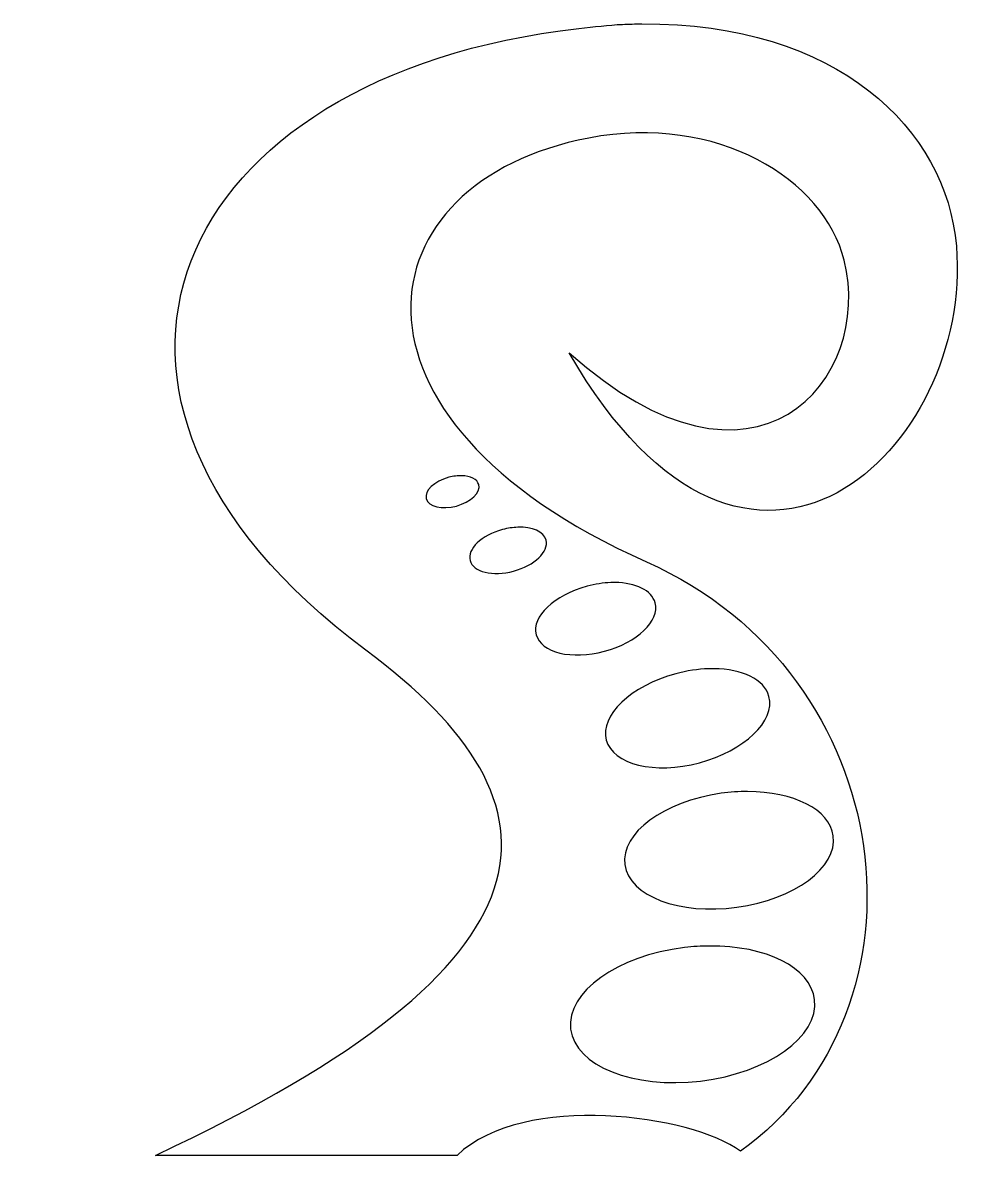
# Model space of a CAD drawing. Header units: centimetres. Extents: x -9.3 to 7.4, y -9.6 to 10.2.
import ezdxf

# ---------------------------------------------------------------- set-up
doc = ezdxf.new("R2010")
doc.units = ezdxf.units.CM
doc.header["$MEASUREMENT"] = 0
doc.layers.add('Layer 1', color=7, linetype='Continuous')

msp = doc.modelspace()

# ---------------------------------------------------------------- linework, layer by layer
at = {"layer": 'Layer 1'}
for points, knots in [([(1.55895, 10.22177), (1.44796, 10.2211), (1.33567, 10.21857), (1.22161, 10.21388), (1.22161, 10.21388), (0.97813, 10.20376), (0.71496, 10.16876), (0.45727, 10.14009), (0.45727, 10.14009), (-6.68084, 9.34164), (-9.31102, 3.71057), (-3.28514, -0.76961), (-3.28514, -0.76961), (0.40595, -3.5139), (0.26608, -6.24301), (-6.9788, -9.63543), (-6.9788, -9.63543), (-6.9788, -9.63543), (-1.68406, -9.63542), (-1.68406, -9.63542), (-1.68406, -9.63542), (-0.50378, -8.51645), (2.43659, -8.92573), (3.29041, -9.56163), (3.29041, -9.56163), (6.77399, -7.08198), (6.12093, -1.20782), (1.64063, 0.78133), (1.64063, 0.78133), (-4.04909, 3.30761), (-3.36133, 7.4593), (0.62986, 8.21875), (0.62986, 8.21875), (2.89323, 8.64945), (4.7581, 7.49726), (5.11291, 6.07611), (5.11291, 6.07611), (5.63596, 3.98112), (3.5726, 1.50561), (0.28594, 4.45138), (0.28594, 4.45138), (3.46827, -1.08203), (7.38175, 2.80927), (7.08299, 6.32254), (7.08299, 6.32254), (6.90841, 8.37393), (4.99795, 10.24353), (1.55899, 10.22173), (1.55899, 10.22173), (1.55899, 10.22173), (1.55895, 10.22177), (1.55895, 10.22177)], [0, 0, 0, 0, 0.07142857, 0.07142857, 0.07142857, 0.07142857, 0.14285714, 0.14285714, 0.14285714, 0.14285714, 0.21428571, 0.21428571, 0.21428571, 0.21428571, 0.28571429, 0.28571429, 0.28571429, 0.28571429, 0.35714286, 0.35714286, 0.35714286, 0.35714286, 0.42857143, 0.42857143, 0.42857143, 0.42857143, 0.5, 0.5, 0.5, 0.5, 0.57142857, 0.57142857, 0.57142857, 0.57142857, 0.64285714, 0.64285714, 0.64285714, 0.64285714, 0.71428571, 0.71428571, 0.71428571, 0.71428571, 0.78571429, 0.78571429, 0.78571429, 0.78571429, 0.85714286, 0.85714286, 0.85714286, 0.85714286, 1, 1, 1, 1]), ([(-1.60238, 2.29293), (-1.44762, 2.28871), (-1.32753, 2.23153), (-1.30193, 2.13607), (-1.30193, 2.13607), (-1.26474, 1.99721), (-1.44058, 1.82858), (-1.69464, 1.76052), (-1.69464, 1.76052), (-1.94866, 1.69246), (-2.18581, 1.75082), (-2.223, 1.88968), (-2.223, 1.88968), (-2.26023, 2.02854), (-2.08439, 2.19582), (-1.83033, 2.26392), (-1.83033, 2.26392), (-1.75097, 2.28517), (-1.67275, 2.29479), (-1.60237, 2.29289), (-1.60237, 2.29289), (-1.60237, 2.29289), (-1.60238, 2.29293), (-1.60238, 2.29293)], [0, 0, 0, 0, 0.14285714, 0.14285714, 0.14285714, 0.14285714, 0.28571429, 0.28571429, 0.28571429, 0.28571429, 0.42857143, 0.42857143, 0.42857143, 0.42857143, 0.57142857, 0.57142857, 0.57142857, 0.57142857, 0.71428571, 0.71428571, 0.71428571, 0.71428571, 1, 1, 1, 1]), ([(-0.61801, 1.38758), (-0.36391, 1.39644), (-0.16167, 1.31189), (-0.12127, 1.16093), (-0.12127, 1.16093), (-0.06729, 0.9597), (-0.32228, 0.71673), (-0.69054, 0.61806), (-0.69054, 0.61806), (-1.05867, 0.51939), (-1.40086, 0.60258), (-1.45479, 0.80385), (-1.45479, 0.80385), (-1.50877, 1.00516), (-1.25373, 1.24813), (-0.88552, 1.34676), (-0.88552, 1.34676), (-0.79347, 1.37143), (-0.70272, 1.38471), (-0.61801, 1.38766), (-0.61801, 1.38766), (-0.61801, 1.38766), (-0.61801, 1.38758), (-0.61801, 1.38758)], [0, 0, 0, 0, 0.14285714, 0.14285714, 0.14285714, 0.14285714, 0.28571429, 0.28571429, 0.28571429, 0.28571429, 0.42857143, 0.42857143, 0.42857143, 0.42857143, 0.57142857, 0.57142857, 0.57142857, 0.57142857, 0.71428571, 0.71428571, 0.71428571, 0.71428571, 1, 1, 1, 1]), ([(1.08979, 0.41772), (1.45286, 0.41359), (1.73538, 0.28236), (1.79484, 0.06056), (1.79484, 0.06056), (1.87926, -0.25469), (1.48077, -0.63479), (0.90396, -0.78934), (0.90396, -0.78934), (0.32719, -0.94384), (-0.20936, -0.81338), (-0.29386, -0.49804), (-0.29386, -0.49804), (-0.37828, -0.18275), (0.02156, 0.19731), (0.59829, 0.3519), (0.59829, 0.3519), (0.7425, 0.39053), (0.88335, 0.41186), (1.01605, 0.41642), (1.01605, 0.41642), (1.04093, 0.41726), (1.06564, 0.41811), (1.08984, 0.41777), (1.08984, 0.41777), (1.08984, 0.41777), (1.08979, 0.41772), (1.08979, 0.41772)], [0, 0, 0, 0, 0.125, 0.125, 0.125, 0.125, 0.25, 0.25, 0.25, 0.25, 0.375, 0.375, 0.375, 0.375, 0.5, 0.5, 0.5, 0.5, 0.625, 0.625, 0.625, 0.625, 0.75, 0.75, 0.75, 0.75, 1, 1, 1, 1]), ([(2.82795, -1.09506), (3.32414, -1.10054), (3.71128, -1.27828), (3.79246, -1.58126), (3.79246, -1.58126), (3.908, -2.01222), (3.36193, -2.53358), (2.57355, -2.74484), (2.57355, -2.74484), (1.7853, -2.9561), (1.05242, -2.77773), (0.93701, -2.34686), (0.93701, -2.34686), (0.82147, -1.9159), (1.36754, -1.39454), (2.15588, -1.18328), (2.15588, -1.18328), (2.35297, -1.13049), (2.54644, -1.10261), (2.7278, -1.09633), (2.7278, -1.09633), (2.76179, -1.09515), (2.79485, -1.09464), (2.82795, -1.09506)], [0, 0, 0, 0, 0.14285714, 0.14285714, 0.14285714, 0.14285714, 0.28571429, 0.28571429, 0.28571429, 0.28571429, 0.42857143, 0.42857143, 0.42857143, 0.42857143, 0.57142857, 0.57142857, 0.57142857, 0.57142857, 0.71428571, 0.71428571, 0.71428571, 0.71428571, 1, 1, 1, 1]), ([(3.41822, -3.24951), (4.22278, -3.25179), (4.85889, -3.56353), (4.92311, -4.02962), (4.92311, -4.02962), (4.99927, -4.58202), (4.24168, -5.14222), (3.23112, -5.2815), (3.23112, -5.2815), (2.22052, -5.42078), (1.33989, -5.08542), (1.26373, -4.53302), (1.26373, -4.53302), (1.18753, -3.98062), (1.94508, -3.42042), (2.95568, -3.28114), (2.95568, -3.28114), (3.11356, -3.25938), (3.2692, -3.24909), (3.41826, -3.24951), (3.41826, -3.24951), (3.41826, -3.24951), (3.41822, -3.24951), (3.41822, -3.24951)], [0, 0, 0, 0, 0.14285714, 0.14285714, 0.14285714, 0.14285714, 0.28571429, 0.28571429, 0.28571429, 0.28571429, 0.42857143, 0.42857143, 0.42857143, 0.42857143, 0.57142857, 0.57142857, 0.57142857, 0.57142857, 0.71428571, 0.71428571, 0.71428571, 0.71428571, 1, 1, 1, 1]), ([(2.74619, -5.96145), (3.73528, -5.95302), (4.52677, -6.33653), (4.595, -6.90234), (4.595, -6.90234), (4.67288, -7.5489), (3.7761, -8.18817), (2.59329, -8.33078), (2.59329, -8.33078), (1.41048, -8.47331), (0.38888, -8.06546), (0.31095, -7.4189), (0.31095, -7.4189), (0.23302, -6.7723), (1.12842, -6.13172), (2.31131, -5.98911), (2.31131, -5.98911), (2.45915, -5.9714), (2.6048, -5.96271), (2.74615, -5.96149), (2.74615, -5.96149), (2.74615, -5.96149), (2.74619, -5.96145), (2.74619, -5.96145)], [0, 0, 0, 0, 0.14285714, 0.14285714, 0.14285714, 0.14285714, 0.28571429, 0.28571429, 0.28571429, 0.28571429, 0.42857143, 0.42857143, 0.42857143, 0.42857143, 0.57142857, 0.57142857, 0.57142857, 0.57142857, 0.71428571, 0.71428571, 0.71428571, 0.71428571, 1, 1, 1, 1])]:
    msp.add_open_spline(points, degree=3, knots=knots, dxfattribs=at)

doc.saveas('drawing.dxf')
